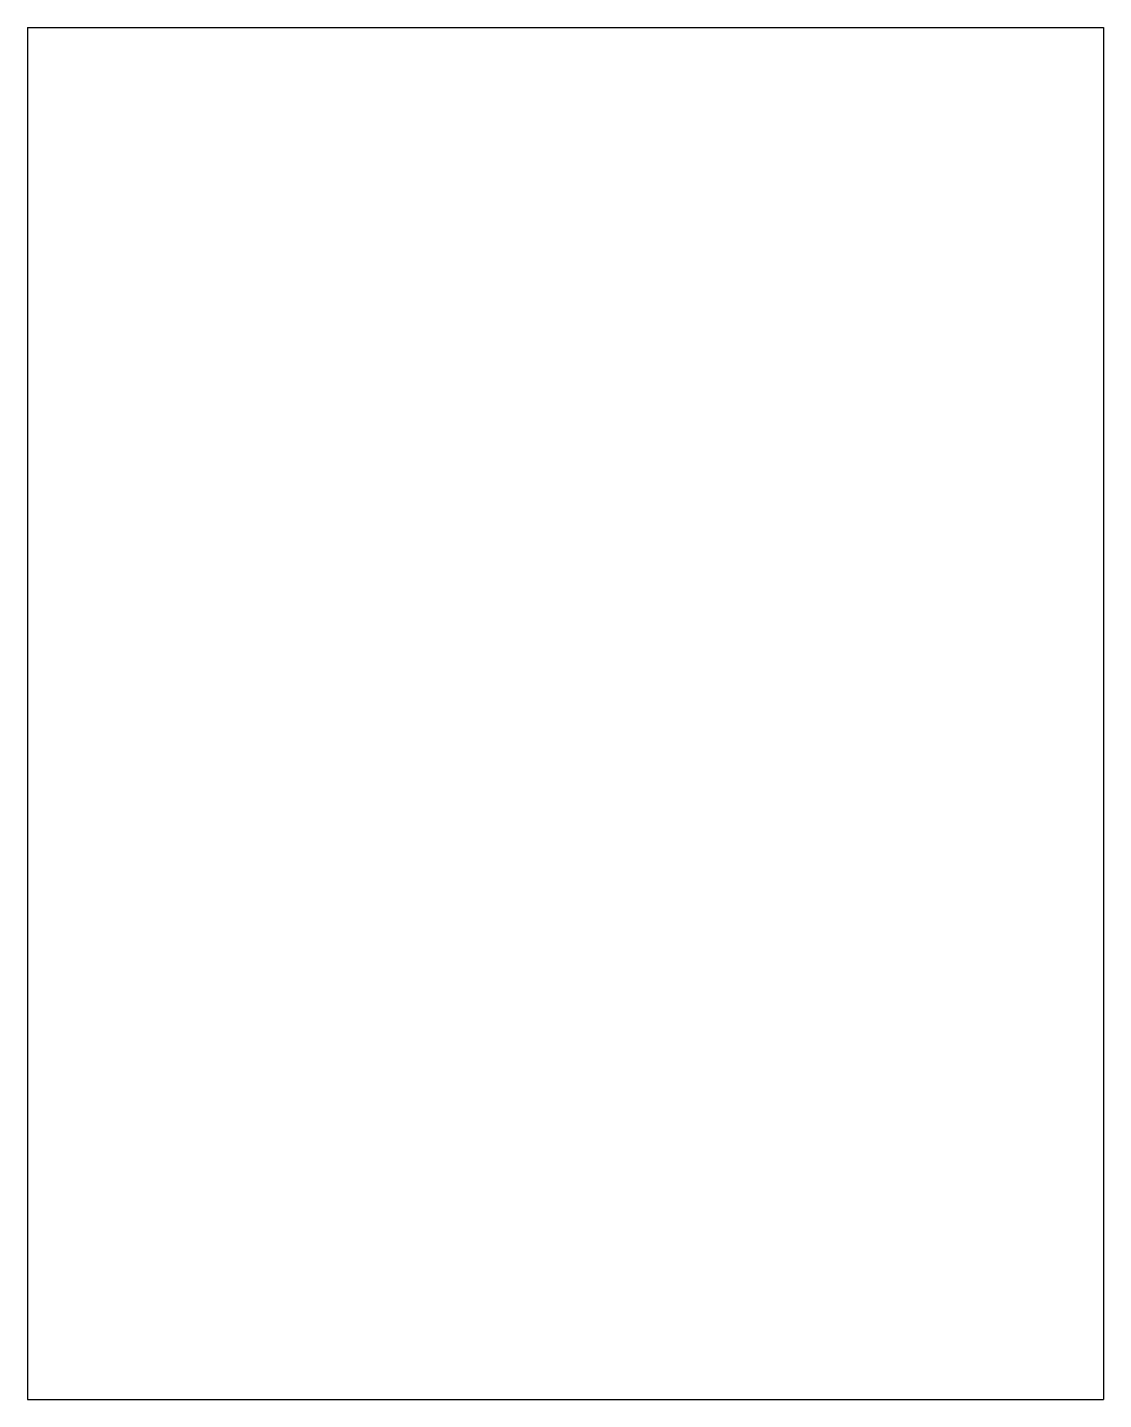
# Model space of a CAD drawing. Header units: millimetres. Extents: x -496 to 496, y -39 to 1225.
import ezdxf

# ---------------------------------------------------------------- set-up
doc = ezdxf.new("R2010")
doc.units = ezdxf.units.MM

msp = doc.modelspace()

# ---------------------------------------------------------------- linework, layer by layer
at = {"color": 7, "linetype": 'Continuous', "lineweight": 25}
for p, q in [((-496, 1225), (496, 1225)), ((-496, 1225), (-496, -39)), ((496, 1225), (496, -39)), ((-496, -39), (496, -39))]:
    msp.add_line(p, q, dxfattribs=at)

doc.saveas('drawing.dxf')
